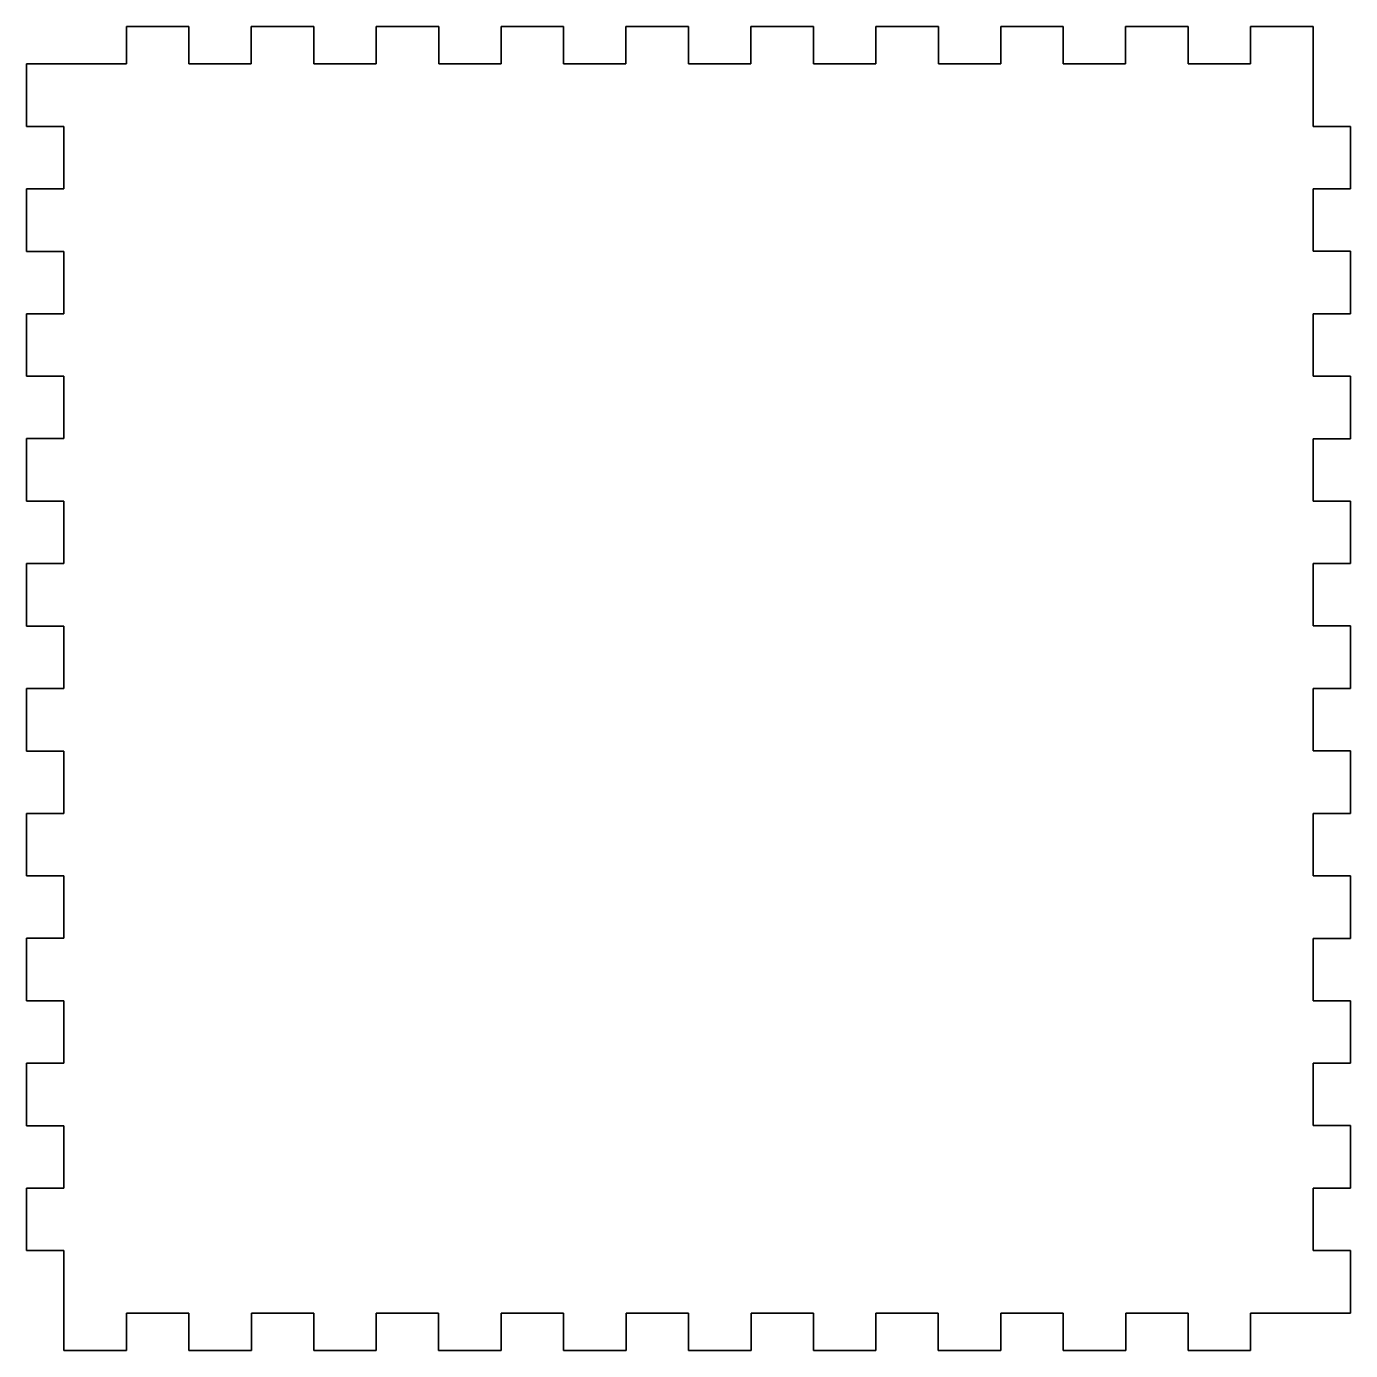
# Model space of a CAD drawing. Header units: millimetres. Extents: x 237 to 343, y -103 to 3.
import ezdxf

# ---------------------------------------------------------------- set-up
doc = ezdxf.new("R2010")
doc.units = ezdxf.units.MM
doc.layers.get('0').update_dxf_attribs({"linetype": 'CONTINUOUS'})

msp = doc.modelspace()

# ---------------------------------------------------------------- linework, layer by layer
for points in [[(335.01, -100.01), (343.01, -100.01), (343.01, -95), (340.01, -95), (340.01, -90.01), (343.01, -90.01), (343.01, -85), (340.01, -85), (340.01, -80.01), (343.01, -80.01), (343.01, -75), (340.01, -75), (340.01, -70.01), (343.01, -70.01), (343.01, -65), (340.01, -65), (340.01, -60.01), (343.01, -60.01), (343.01, -55), (340.01, -55), (340.01, -50.01), (343.01, -50.01), (343.01, -45), (340.01, -45), (340.01, -40.01), (343.01, -40.01), (343.01, -35), (340.01, -35), (340.01, -30.01), (343.01, -30.01), (343.01, -25), (340.01, -25), (340.01, -20.01), (343.01, -20.01), (343.01, -15), (340.01, -15), (340.01, -10.01), (343.01, -10.01), (343.01, -5), (340.01, -5), (340.01, 3), (335, 3), (335, 0), (330.01, 0), (330.01, 3), (325, 3), (325, 0), (320.01, 0), (320.01, 3), (315, 3), (315, 0), (310.01, 0), (310.01, 3), (305, 3), (305, 0), (300.01, 0), (300.01, 3), (295, 3), (295, 0), (290.01, 0), (290.01, 3), (285, 3), (285, 0), (280.01, 0), (280.01, 3), (275, 3), (275, 0), (270.01, 0), (270.01, 3), (265, 3), (265, 0), (260.01, 0), (260.01, 3), (255, 3), (255, 0), (250.01, 0), (250.01, 3), (245, 3), (245, 0), (237, 0), (237, -5.01), (240, -5.01), (240, -10), (237, -10), (237, -15.01), (240, -15.01), (240, -20), (237, -20), (237, -25.01), (240, -25.01), (240, -30), (237, -30), (237, -35.01), (240, -35.01), (240, -40), (237, -40), (237, -45.01), (240, -45.01), (240, -50), (237, -50), (237, -55.01), (240, -55.01), (240, -60), (237, -60), (237, -65.01), (240, -65.01), (240, -70), (237, -70), (237, -75.01), (240, -75.01), (240, -80), (237, -80), (237, -85.01), (240, -85.01), (240, -90), (237, -90), (237, -95.01), (240, -95.01), (240, -103.01), (245.01, -103.01), (245.01, -100.01), (250, -100.01), (250, -103.01), (255.01, -103.01), (255.01, -100.01), (260, -100.01), (260, -103.01), (265.01, -103.01), (265.01, -100.01), (270, -100.01), (270, -103.01), (275.01, -103.01), (275.01, -100.01), (280, -100.01), (280, -103.01), (285.01, -103.01), (285.01, -100.01), (290, -100.01), (290, -103.01), (295.01, -103.01), (295.01, -100.01), (300, -100.01), (300, -103.01), (305.01, -103.01), (305.01, -100.01), (310, -100.01), (310, -103.01), (315.01, -103.01), (315.01, -100.01), (320, -100.01), (320, -103.01), (325.01, -103.01), (325.01, -100.01), (330, -100.01), (330, -103.01), (335.01, -103.01)], [(343.01, -95), (343.01, -100.01), (335.01, -100.01), (335.01, -103.01), (330, -103.01), (330, -100.01), (325.01, -100.01), (325.01, -103.01), (320, -103.01), (320, -100.01), (315.01, -100.01), (315.01, -103.01), (310, -103.01), (310, -100.01), (305.01, -100.01), (305.01, -103.01), (300, -103.01), (300, -100.01), (295.01, -100.01), (295.01, -103.01), (290, -103.01), (290, -100.01), (285.01, -100.01), (285.01, -103.01), (280, -103.01), (280, -100.01), (275.01, -100.01), (275.01, -103.01), (270, -103.01), (270, -100.01), (265.01, -100.01), (265.01, -103.01), (260, -103.01), (260, -100.01), (255.01, -100.01), (255.01, -103.01), (250, -103.01), (250, -100.01), (245.01, -100.01), (245.01, -103.01), (240, -103.01), (240, -95.01), (237, -95.01), (237, -90), (240, -90), (240, -85.01), (237, -85.01), (237, -80), (240, -80), (240, -75.01), (237, -75.01), (237, -70), (240, -70), (240, -65.01), (237, -65.01), (237, -60), (240, -60), (240, -55.01), (237, -55.01), (237, -50), (240, -50), (240, -45.01), (237, -45.01), (237, -40), (240, -40), (240, -35.01), (237, -35.01), (237, -30), (240, -30), (240, -25.01), (237, -25.01), (237, -20), (240, -20), (240, -15.01), (237, -15.01), (237, -10), (240, -10), (240, -5.01), (237, -5.01), (237, 0), (245, 0), (245, 3), (250.01, 3), (250.01, 0), (255, 0), (255, 3), (260.01, 3), (260.01, 0), (265, 0), (265, 3), (270.01, 3), (270.01, 0), (275, 0), (275, 3), (280.01, 3), (280.01, 0), (285, 0), (285, 3), (290.01, 3), (290.01, 0), (295, 0), (295, 3), (300.01, 3), (300.01, 0), (305, 0), (305, 3), (310.01, 3), (310.01, 0), (315, 0), (315, 3), (320.01, 3), (320.01, 0), (325, 0), (325, 3), (330.01, 3), (330.01, 0), (335, 0), (335, 3), (340.01, 3), (340.01, -5), (343.01, -5), (343.01, -10.01), (340.01, -10.01), (340.01, -15), (343.01, -15), (343.01, -20.01), (340.01, -20.01), (340.01, -25), (343.01, -25), (343.01, -30.01), (340.01, -30.01), (340.01, -35), (343.01, -35), (343.01, -40.01), (340.01, -40.01), (340.01, -45), (343.01, -45), (343.01, -50.01), (340.01, -50.01), (340.01, -55), (343.01, -55), (343.01, -60.01), (340.01, -60.01), (340.01, -65), (343.01, -65), (343.01, -70.01), (340.01, -70.01), (340.01, -75), (343.01, -75), (343.01, -80.01), (340.01, -80.01), (340.01, -85), (343.01, -85), (343.01, -90.01), (340.01, -90.01), (340.01, -95)]]:
    msp.add_lwpolyline(points, close=True)

doc.saveas('drawing.dxf')
